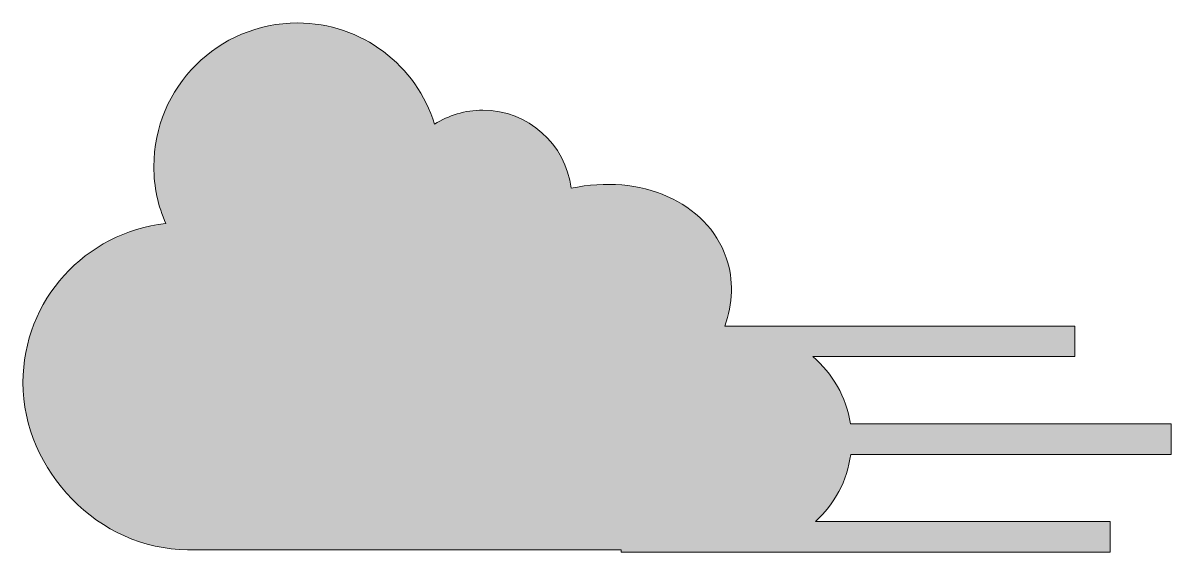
# Model space of a CAD drawing. Header units: inches. Extents: x 0 to 102, y 0 to 47.
import ezdxf

# ---------------------------------------------------------------- set-up
doc = ezdxf.new("R2010")
doc.units = ezdxf.units.IN
doc.header["$MEASUREMENT"] = 0
doc.layers.add('Layer 1', color=7, linetype='Continuous')

msp = doc.modelspace()

# ---------------------------------------------------------------- hatches: boundary and pattern name
at = {"layer": 'Layer 1', "true_color": 0xa2bbd4}
h = msp.add_hatch(color=9, dxfattribs=at)
h.dxf.hatch_style = 2
edge = h.paths.add_edge_path()
edge.add_spline(control_points=[(73.25, 8.65), (73.25, 8.65), (101.6, 8.65), (101.6, 8.65), (101.6, 8.65), (101.6, 11.36), (101.6, 11.36), (101.6, 11.36), (73.22, 11.36), (73.22, 11.36), (72.86, 13.74), (71.64, 15.83), (69.89, 17.31), (69.89, 17.31), (93.1, 17.31), (93.1, 17.31), (93.1, 17.31), (93.1, 20.01), (93.1, 20.01), (93.1, 20.01), (62.11, 20.01), (62.11, 20.01), (62.82, 21.99), (62.92, 24.08), (62.24, 26.06), (60.53, 31.01), (54.61, 33.54), (48.51, 32.21), (48.03, 36.11), (44.72, 39.13), (40.69, 39.13), (39.12, 39.13), (37.66, 38.67), (36.43, 37.88), (34.84, 43.07), (30, 46.85), (24.29, 46.85), (17.27, 46.85), (11.58, 41.16), (11.58, 34.14), (11.58, 32.34), (11.96, 30.63), (12.64, 29.08), (5.53, 28.32), (0, 22.31), (0, 15.01), (0, 7.19), (6.75, 0.21), (14.56, 0.21), (17.24, 0.21), (39.25, 0.21), (52.94, 0.21), (52.94, 0.21), (52.94, 0), (52.94, 0), (52.94, 0), (96.21, 0), (96.21, 0), (96.21, 0), (96.21, 2.71), (96.21, 2.71), (96.21, 2.71), (70.13, 2.71), (70.13, 2.71), (71.8, 4.22), (72.95, 6.3), (73.25, 8.65)], knot_values=[0, 0, 0, 0, 1, 1, 1, 2, 2, 2, 3, 3, 3, 4, 4, 4, 5, 5, 5, 6, 6, 6, 7, 7, 7, 8, 8, 8, 9, 9, 9, 10, 10, 10, 11, 11, 11, 12, 12, 12, 13, 13, 13, 14, 14, 14, 15, 15, 15, 16, 16, 16, 17, 17, 17, 18, 18, 18, 19, 19, 19, 20, 20, 20, 21, 21, 21, 22, 22, 22, 22], degree=3, periodic=1)

# ---------------------------------------------------------------- linework, layer by layer
at = {"layer": 'Layer 1', "lineweight": 0}
msp.add_open_spline([(73.25, 8.65), (73.25, 8.65), (101.6, 8.65), (101.6, 8.65), (101.6, 8.65), (101.6, 11.36), (101.6, 11.36), (101.6, 11.36), (73.22, 11.36), (73.22, 11.36), (72.86, 13.74), (71.64, 15.83), (69.89, 17.31), (69.89, 17.31), (93.1, 17.31), (93.1, 17.31), (93.1, 17.31), (93.1, 20.01), (93.1, 20.01), (93.1, 20.01), (62.11, 20.01), (62.11, 20.01), (62.82, 21.99), (62.92, 24.08), (62.24, 26.06), (60.53, 31.01), (54.61, 33.54), (48.51, 32.21), (48.03, 36.11), (44.72, 39.13), (40.69, 39.13), (39.12, 39.13), (37.66, 38.67), (36.43, 37.88), (34.84, 43.07), (30, 46.85), (24.29, 46.85), (17.27, 46.85), (11.58, 41.16), (11.58, 34.14), (11.58, 32.34), (11.96, 30.63), (12.64, 29.08), (5.53, 28.32), (0, 22.31), (0, 15.01), (0, 7.19), (6.75, 0.21), (14.56, 0.21), (17.24, 0.21), (39.25, 0.21), (52.94, 0.21), (52.94, 0.21), (52.94, 0), (52.94, 0), (52.94, 0), (96.21, 0), (96.21, 0), (96.21, 0), (96.21, 2.71), (96.21, 2.71), (96.21, 2.71), (70.13, 2.71), (70.13, 2.71), (71.8, 4.22), (72.95, 6.3), (73.25, 8.65)], degree=3, knots=[0, 0, 0, 0, 1, 1, 1, 2, 2, 2, 3, 3, 3, 4, 4, 4, 5, 5, 5, 6, 6, 6, 7, 7, 7, 8, 8, 8, 9, 9, 9, 10, 10, 10, 11, 11, 11, 12, 12, 12, 13, 13, 13, 14, 14, 14, 15, 15, 15, 16, 16, 16, 17, 17, 17, 18, 18, 18, 19, 19, 19, 20, 20, 20, 21, 21, 21, 22, 22, 22, 22], dxfattribs=at)

doc.saveas('drawing.dxf')
